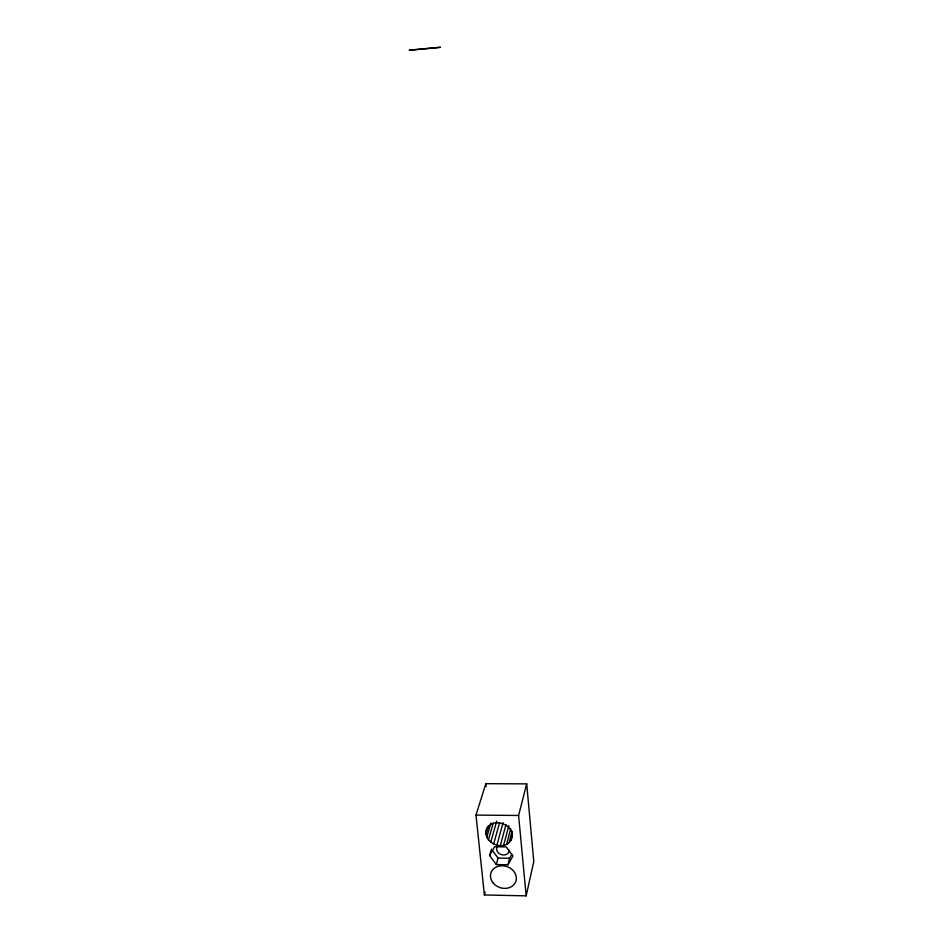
<?xml version="1.0" encoding="UTF-8"?>
<svg xmlns="http://www.w3.org/2000/svg" width="943" height="943" viewBox="0 0 943 943"><rect width="100%" height="100%" fill="white"/><g stroke="black" fill="none" stroke-linecap="round" stroke-linejoin="round"><path stroke-width="1.41" d="M486.223 831.089C490.277 814.752 518.509 825.054 510.988 840.154C503.055 853.309 479.716 840.908 487.448 826.917M526.159 895.85L533.785 861.537L526.701 783.869L485.845 783.68L475.991 815.082L484.396 894.966L526.159 895.85L518.603 815.471L526.701 783.869M491.044 850.445L489.594 855.584L496.324 864.566L507.971 864.766L509.621 858.26L511.743 854.499M510.988 840.154L512.438 834.52M509.149 842.523L512.073 831.231M506.615 844.315L510.705 828.767M503.586 845.423L508.855 825.62M496.324 864.566L498.069 858.083L491.397 849.16M500.261 845.777L505.99 824.547M496.855 845.329L503.067 822.72M484.396 894.966L485.173 892.125M493.602 844.138L499.519 822.98M490.725 842.276L496.725 821.164M488.427 839.859L493.272 823.015M486.836 837.066L490.902 823.074M486.093 834.072L488.545 825.703M489.594 855.584L494.521 846.743L506.226 846.908L512.957 855.949L507.971 864.766M475.991 815.082L518.603 815.471M498.069 858.083L509.621 858.26M485.845 783.68L486.14 786.592M509.42 850.232A6.566 5.564 19.4 0 1 500.945 854.499A6.566 5.564 19.4 0 1 497.562 845.73M409.922 50.073L409.215 50.297L440.522 47.291L409.922 50.073M493.295 883.155A13.167 11.068 19.3 0 0 515.479 882.294A13.167 11.068 19.3 0 0 501.44 865.768A13.167 11.068 19.3 0 0 493.295 883.155"/></g></svg>
